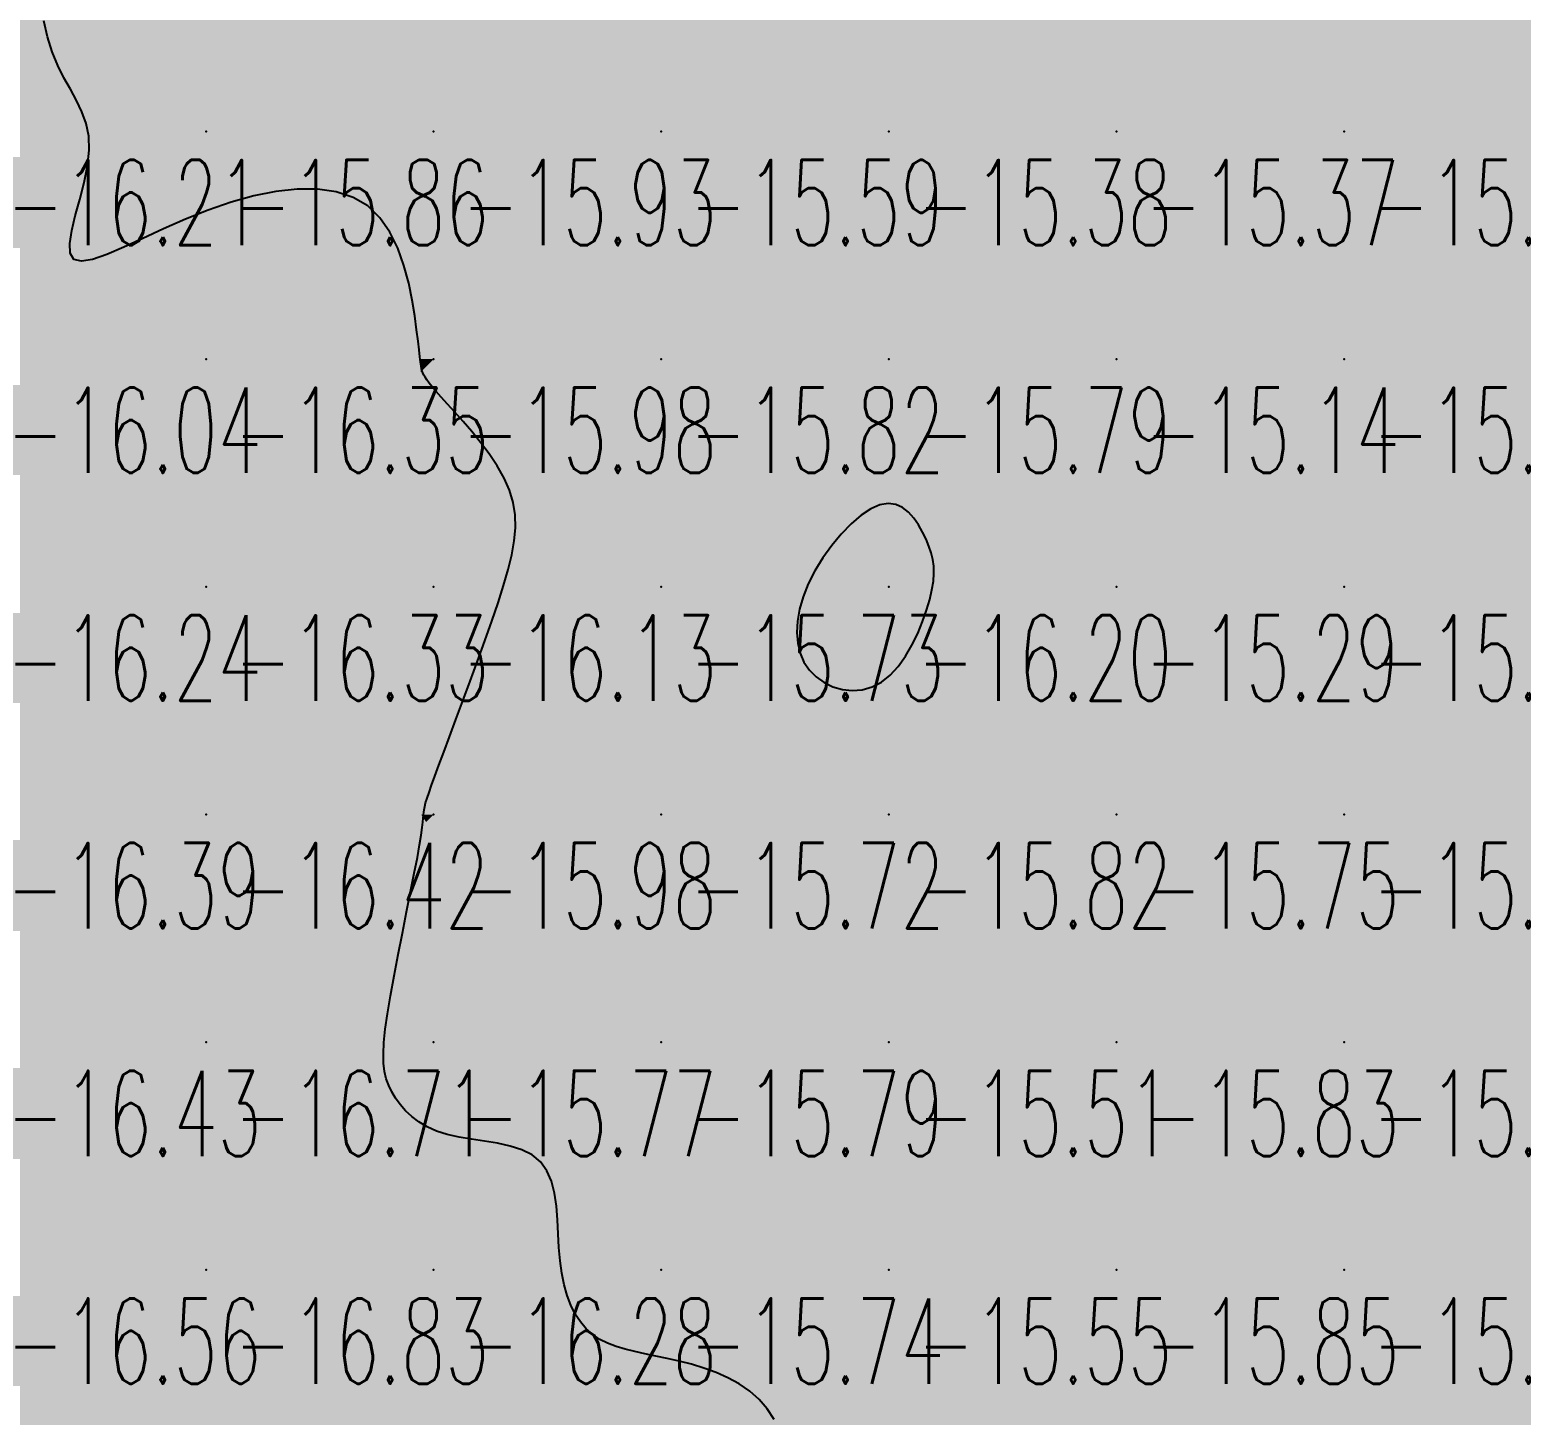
# Model space of a CAD drawing. Header units: millimetres. Extents: x 88261 to 90953, y 390274 to 392322.
# Drawn here: x 89682.5 to 89748, y 390680.9 to 390741.7 of the extents above; entities that cross this region are included whole.
import ezdxf
from ezdxf.enums import TextEntityAlignment as Align

# ---------------------------------------------------------------- set-up
doc = ezdxf.new("R2010")
doc.units = ezdxf.units.MM
doc.header["$LTSCALE"] = 25
for name, color, linetype in [('CN_03_00', 7, 'Continuous'), ('COTEAlt', 7, 'Continuous'), ('TN_COLORIAGE', 7, 'Continuous')]:
    doc.layers.add(name, color=color, linetype=linetype)
doc.styles.add('Simplex 1.0', font='Simplex.shx', dxfattribs={"width": 0.99, "height": 2.5})
doc.styles.get("Standard").update_dxf_attribs({"font": 'times.ttf'})

# ---------------------------------------------------------------- blocks, each defined once
blk = doc.blocks.new('COTE')
at = {"color": 0}
blk.add_point((0, 0), dxfattribs=at)
at = {"layer": 'COTEAlt'}
blk.add_attdef('ALT', text='', height=3.75, dxfattribs=at).set_placement((1.25, -1.25), align=Align.TOP_LEFT)

msp = doc.modelspace()

# ---------------------------------------------------------------- linework, layer by layer
at = {"layer": 'CN_03_00', "elevation": -16, "flags": 128}
msp.add_lwpolyline([(89715.212, 390680.676), (89714.904, 390681.137), (89714.546, 390681.555), (89714.134, 390681.92), (89713.675, 390682.236), (89713.179, 390682.506), (89712.658, 390682.736), (89712.12, 390682.93), (89711.576, 390683.095), (89711.037, 390683.234), (89710.512, 390683.353), (89710.01, 390683.458), (89709.534, 390683.554), (89709.083, 390683.651), (89708.659, 390683.756), (89708.261, 390683.876), (89707.892, 390684.018), (89707.55, 390684.191), (89707.237, 390684.403), (89706.953, 390684.658), (89706.699, 390684.958), (89706.474, 390685.302), (89706.279, 390685.689), (89706.114, 390686.117), (89705.979, 390686.586), (89705.875, 390687.094), (89705.801, 390687.642), (89705.755, 390688.224), (89705.723, 390688.828), (89705.691, 390689.437), (89705.64, 390690.034), (89705.557, 390690.605), (89705.424, 390691.131), (89705.225, 390691.597), (89704.944, 390691.986), (89704.572, 390692.288), (89704.122, 390692.514), (89703.612, 390692.679), (89703.062, 390692.802), (89702.491, 390692.898), (89701.919, 390692.983), (89701.364, 390693.075), (89700.846, 390693.19), (89700.381, 390693.341), (89699.968, 390693.526), (89699.604, 390693.74), (89699.287, 390693.978), (89699.012, 390694.234), (89698.777, 390694.503), (89698.577, 390694.78), (89698.411, 390695.06), (89698.275, 390695.34), (89698.169, 390695.633), (89698.094, 390695.954), (89698.052, 390696.316), (89698.042, 390696.737), (89698.067, 390697.229), (89698.127, 390697.81), (89698.222, 390698.492), (89698.353, 390699.284), (89698.511, 390700.161), (89698.688, 390701.089), (89698.875, 390702.036), (89699.062, 390702.969), (89699.24, 390703.854), (89699.4, 390704.66), (89699.534, 390705.352), (89699.634, 390705.908), (89699.704, 390706.338), (89699.749, 390706.664), (89699.777, 390706.906), (89699.793, 390707.085), (89699.803, 390707.222), (89699.813, 390707.337), (89699.828, 390707.452), (89699.856, 390707.585), (89699.898, 390707.748), (89699.961, 390707.953), (89700.046, 390708.21), (89700.158, 390708.53), (89700.3, 390708.924), (89700.476, 390709.402), (89700.69, 390709.976), (89700.944, 390710.651), (89701.229, 390711.41), (89701.537, 390712.232), (89701.857, 390713.096), (89702.181, 390713.98), (89702.5, 390714.863), (89702.803, 390715.724), (89703.081, 390716.54), (89703.325, 390717.296), (89703.529, 390717.995), (89703.687, 390718.645), (89703.793, 390719.256), (89703.841, 390719.836), (89703.826, 390720.394), (89703.741, 390720.938), (89703.581, 390721.477), (89703.343, 390722.016), (89703.041, 390722.552), (89702.693, 390723.077), (89702.315, 390723.583), (89701.925, 390724.061), (89701.54, 390724.506), (89701.177, 390724.909), (89700.853, 390725.263), (89700.582, 390725.563), (89700.362, 390725.812), (89700.187, 390726.018), (89700.05, 390726.188), (89699.947, 390726.327), (89699.871, 390726.442), (89699.815, 390726.541), (89699.775, 390726.629), (89699.745, 390726.716), (89699.72, 390726.814), (89699.698, 390726.94), (89699.675, 390727.109), (89699.647, 390727.337), (89699.611, 390727.639), (89699.564, 390728.03), (89699.502, 390728.526), (89699.42, 390729.135), (89699.308, 390729.831), (89699.154, 390730.581), (89698.947, 390731.351), (89698.675, 390732.108), (89698.327, 390732.818), (89697.89, 390733.448), (89697.353, 390733.964), (89696.709, 390734.341), (89695.969, 390734.582), (89695.147, 390734.697), (89694.259, 390734.699), (89693.32, 390734.597), (89692.344, 390734.403), (89691.347, 390734.128), (89690.344, 390733.784), (89689.351, 390733.383), (89688.388, 390732.956), (89687.477, 390732.534), (89686.639, 390732.149), (89685.895, 390731.833), (89685.267, 390731.618), (89684.775, 390731.536), (89684.442, 390731.62), (89684.28, 390731.889), (89684.26, 390732.321), (89684.348, 390732.882), (89684.506, 390733.537), (89684.699, 390734.251), (89684.89, 390734.991), (89685.042, 390735.721), (89685.121, 390736.408), (89685.097, 390737.026), (89684.982, 390737.584), (89684.796, 390738.102), (89684.558, 390738.597), (89684.289, 390739.089), (89684.007, 390739.596), (89683.732, 390740.137), (89683.485, 390740.729), (89683.281, 390741.387), (89683.118, 390742.097)], dxfattribs=at)
msp.add_lwpolyline([(89720.306, 390713.36), (89720.659, 390713.746), (89720.978, 390714.194), (89721.263, 390714.683), (89721.514, 390715.195), (89721.728, 390715.712), (89721.904, 390716.214), (89722.042, 390716.683), (89722.141, 390717.104), (89722.203, 390717.481), (89722.228, 390717.824), (89722.219, 390718.141), (89722.178, 390718.441), (89722.107, 390718.733), (89722.008, 390719.024), (89721.882, 390719.325), (89721.731, 390719.64), (89721.554, 390719.954), (89721.349, 390720.25), (89721.114, 390720.511), (89720.849, 390720.719), (89720.552, 390720.855), (89720.221, 390720.903), (89719.854, 390720.844), (89719.452, 390720.666), (89719.027, 390720.381), (89718.591, 390720.005), (89718.158, 390719.556), (89717.739, 390719.05), (89717.35, 390718.505), (89717.002, 390717.938), (89716.709, 390717.366), (89716.482, 390716.803), (89716.323, 390716.257), (89716.231, 390715.732), (89716.205, 390715.233), (89716.244, 390714.763), (89716.35, 390714.329), (89716.52, 390713.934), (89716.755, 390713.583), (89717.051, 390713.281), (89717.4, 390713.034), (89717.788, 390712.848), (89718.206, 390712.73), (89718.639, 390712.685), (89719.078, 390712.719), (89719.51, 390712.84), (89719.922, 390713.053), (89720.306, 390713.36)], close=True, dxfattribs=at)
at = {"layer": 'TN_COLORIAGE', "color": 183}
for points in [[(89680.249, 390737.239, -16), (89682.984, 390739.975, -16), (89680.249, 390747.239, -16), (89682.672, 390747.239, -16)], [(89682.984, 390739.975, -16.209), (89686.303, 390737.239, -16.209), (89680.249, 390737.239, -16.209)], [(89680.249, 390737.239, -16), (89686.303, 390737.239, -16), (89680.249, 390727.239, -16), (89682.526, 390729.516, -16)], [(89690.249, 390734.413, -16.346), (89698.543, 390735.534, -16.346), (89690.249, 390727.239, -16.346)], [(89698.543, 390735.534, -16.346), (89699.698, 390727.239, -16.346), (89690.249, 390727.239, -16.346)], [(89690.249, 390727.239, -16), (89690.249, 390734.413, -16), (89680.249, 390727.239, -16), (89682.526, 390729.516, -16)], [(89680.249, 390727.239, -16.346), (89680.249, 390717.239, -16.346), (89690.249, 390727.239, -16.346)], [(89680.249, 390717.239, -16.346), (89690.249, 390717.239, -16.346), (89690.249, 390727.239, -16.346)], [(89690.249, 390727.239, -16), (89699.698, 390727.239, -16), (89690.249, 390717.239, -16), (89699.676, 390726.667, -16)], [(89690.249, 390717.239, -16), (89699.676, 390726.667, -16), (89700.249, 390717.239, -16), (89700.249, 390725.869, -16)], [(89704.447, 390721.438, -16.127), (89700.249, 390725.869, -16.127), (89700.249, 390717.239, -16.127)], [(89715.984, 390717.239, -16.201), (89720.249, 390722.172, -16.201), (89720.249, 390717.239, -16.201)], [(89722.144, 390719.135, -16.201), (89720.249, 390722.172, -16.201), (89720.249, 390717.239, -16.201)], [(89703.447, 390717.239, -16.127), (89704.447, 390721.438, -16.127), (89700.249, 390717.239, -16.127)], [(89722.144, 390719.135, -16.201), (89722.465, 390717.239, -16.201), (89720.249, 390717.239, -16.201)], [(89680.249, 390717.239, -16.332), (89680.249, 390707.239, -16.332), (89690.249, 390717.239, -16.332)], [(89680.249, 390707.239, -16.332), (89690.249, 390707.239, -16.332), (89690.249, 390717.239, -16.332)], [(89690.249, 390717.239, -16.127), (89690.249, 390707.239, -16.127), (89700.249, 390717.239, -16.127)], [(89690.249, 390707.239, -16), (89699.701, 390707.239, -16), (89700.249, 390717.239, -16), (89700.249, 390708.844, -16)], [(89703.447, 390717.239, -16.127), (89700.249, 390708.844, -16.127), (89700.249, 390717.239, -16.127)], [(89716.074, 390713.064, -16.201), (89715.984, 390717.239, -16.201), (89720.249, 390717.239, -16.201)], [(89716.074, 390713.064, -16.201), (89720.249, 390712.003, -16.201), (89720.249, 390717.239, -16.201)], [(89722.465, 390717.239, -16.201), (89720.249, 390712.003, -16.201), (89720.249, 390717.239, -16.201)], [(89680.249, 390707.239, -16.419), (89680.249, 390697.239, -16.419), (89690.249, 390707.239, -16.419)], [(89680.249, 390697.239, -16.419), (89690.249, 390697.239, -16.419), (89690.249, 390707.239, -16.419)], [(89690.249, 390697.239, -16), (89699.918, 390706.909, -16), (89690.249, 390707.239, -16), (89699.701, 390707.239, -16)], [(89697.83, 390697.239, -16.71), (89699.918, 390706.909, -16.71), (89690.249, 390697.239, -16.71)], [(89680.249, 390687.239, -16.71), (89690.249, 390687.239, -16.71), (89690.249, 390697.239, -16.71)], [(89680.249, 390697.239, -16.71), (89680.249, 390687.239, -16.71), (89690.249, 390697.239, -16.71)], [(89690.249, 390687.239, -16), (89698.097, 390695.087, -16), (89690.249, 390697.239, -16), (89697.83, 390697.239, -16)], [(89690.249, 390687.239, -16), (89698.097, 390695.087, -16), (89700.249, 390687.239, -16), (89700.249, 390692.77, -16)], [(89700.249, 390692.77, -16.28), (89705.986, 390692.977, -16.28), (89700.249, 390687.239, -16.28)], [(89705.473, 390687.239, -16.28), (89705.986, 390692.977, -16.28), (89700.249, 390687.239, -16.28)], [(89680.249, 390677.239, -16.826), (89690.249, 390677.239, -16.826), (89690.249, 390687.239, -16.826)], [(89680.249, 390687.239, -16.826), (89680.249, 390677.239, -16.826), (89690.249, 390687.239, -16.826)], [(89690.249, 390677.239, -16.28), (89700.249, 390677.239, -16.28), (89700.249, 390687.239, -16.28)], [(89690.249, 390687.239, -16.28), (89690.249, 390677.239, -16.28), (89700.249, 390687.239, -16.28)], [(89700.249, 390677.239, -16), (89706.925, 390683.915, -16), (89700.249, 390687.239, -16), (89705.473, 390687.239, -16)], [(89700.249, 390677.239, -16), (89706.925, 390683.915, -16), (89710.249, 390677.239, -16), (89710.249, 390683.515, -16)], [(89715.153, 390682.144, -16.431), (89710.249, 390683.515, -16.431), (89710.249, 390677.239, -16.431)], [(89715.153, 390682.144, -16.431), (89716.412, 390677.239, -16.431), (89710.249, 390677.239, -16.431)]]:
    msp.add_solid(points, dxfattribs=at)
at = {"layer": 'TN_COLORIAGE', "color": 241}
for points in [[(89682.672, 390747.239, -15.445), (89682.984, 390739.975, -15.445), (89690.249, 390747.239, -15.445)], [(89686.303, 390737.239, -15.445), (89682.984, 390739.975, -15.445), (89690.249, 390737.239, -15.445), (89690.249, 390747.239, -15.445)], [(89690.249, 390747.239, -15.714), (89690.249, 390737.239, -15.714), (89700.249, 390747.239, -15.714)], [(89690.249, 390737.239, -15.714), (89700.249, 390737.239, -15.714), (89700.249, 390747.239, -15.714)], [(89700.249, 390747.239, -15.476), (89700.249, 390737.239, -15.476), (89710.249, 390747.239, -15.476)], [(89700.249, 390737.239, -15.476), (89710.249, 390737.239, -15.476), (89710.249, 390747.239, -15.476)], [(89710.249, 390747.239, -15.255), (89710.249, 390737.239, -15.255), (89720.249, 390747.239, -15.255)], [(89710.249, 390737.239, -15.255), (89720.249, 390737.239, -15.255), (89720.249, 390747.239, -15.255)], [(89720.249, 390737.239, -15), (89729.37, 390746.361, -15), (89720.249, 390747.239, -15), (89728.994, 390747.239, -15)], [(89730.249, 390737.239, -15), (89730.249, 390746.335, -15), (89740.249, 390747.239, -15), (89731.627, 390747.239, -15)], [(89730.249, 390737.239, -15.228), (89740.249, 390737.239, -15.228), (89740.249, 390747.239, -15.228)], [(89740.249, 390747.239, -15.05), (89740.249, 390737.239, -15.05), (89750.249, 390747.239, -15.05)], [(89740.249, 390737.239, -15.05), (89750.249, 390737.239, -15.05), (89750.249, 390747.239, -15.05)], [(89720.249, 390737.239, -15), (89729.37, 390746.361, -15), (89730.249, 390737.239, -15), (89730.249, 390746.335, -15)], [(89682.526, 390729.516, -15.864), (89686.303, 390737.239, -15.864), (89690.249, 390737.239, -15.864)], [(89682.526, 390729.516, -15.864), (89690.249, 390734.413, -15.864), (89690.249, 390737.239, -15.864)], [(89698.543, 390735.534, -15.864), (89690.249, 390734.413, -15.864), (89700.249, 390737.239, -15.864), (89690.249, 390737.239, -15.864)], [(89699.698, 390727.239, -15.929), (89698.543, 390735.534, -15.929), (89700.249, 390727.239, -15.929), (89700.249, 390737.239, -15.929)], [(89700.249, 390737.239, -15.588), (89700.249, 390727.239, -15.588), (89710.249, 390737.239, -15.588)], [(89700.249, 390727.239, -15.588), (89710.249, 390727.239, -15.588), (89710.249, 390737.239, -15.588)], [(89710.249, 390737.239, -15.379), (89710.249, 390727.239, -15.379), (89720.249, 390737.239, -15.379)], [(89710.249, 390727.239, -15.379), (89720.249, 390727.239, -15.379), (89720.249, 390737.239, -15.379)], [(89720.249, 390737.239, -15.367), (89720.249, 390727.239, -15.367), (89730.249, 390737.239, -15.367)], [(89720.249, 390727.239, -15.367), (89730.249, 390727.239, -15.367), (89730.249, 390737.239, -15.367)], [(89730.249, 390737.239, -15.449), (89730.249, 390727.239, -15.449), (89740.249, 390737.239, -15.449)], [(89730.249, 390727.239, -15.449), (89740.249, 390727.239, -15.449), (89740.249, 390737.239, -15.449)], [(89740.249, 390737.239, -15.206), (89740.249, 390727.239, -15.206), (89750.249, 390737.239, -15.206)], [(89740.249, 390727.239, -15.206), (89750.249, 390727.239, -15.206), (89750.249, 390737.239, -15.206)], [(89699.676, 390726.667, -15.98), (89699.698, 390727.239, -15.98), (89700.249, 390727.239, -15.98)], [(89700.249, 390725.869, -15.98), (89699.676, 390726.667, -15.98), (89700.249, 390727.239, -15.98)], [(89700.249, 390725.869, -15.825), (89704.447, 390721.438, -15.825), (89700.249, 390727.239, -15.825), (89710.249, 390727.239, -15.825)], [(89704.447, 390721.438, -15.73), (89703.447, 390717.239, -15.73), (89710.249, 390727.239, -15.73), (89710.249, 390717.239, -15.73)], [(89710.249, 390727.239, -15.794), (89710.249, 390717.239, -15.794), (89720.249, 390727.239, -15.794)], [(89720.249, 390722.172, -15.73), (89715.984, 390717.239, -15.73), (89720.249, 390727.239, -15.73), (89710.249, 390717.239, -15.73)], [(89720.249, 390722.172, -15.141), (89722.144, 390719.135, -15.141), (89720.249, 390727.239, -15.141), (89730.249, 390727.239, -15.141)], [(89722.465, 390717.239, -15.141), (89722.144, 390719.135, -15.141), (89730.249, 390717.239, -15.141), (89730.249, 390727.239, -15.141)], [(89730.249, 390727.239, -15.344), (89730.249, 390717.239, -15.344), (89740.249, 390727.239, -15.344)], [(89730.249, 390717.239, -15.344), (89740.249, 390717.239, -15.344), (89740.249, 390727.239, -15.344)], [(89740.249, 390727.239, -15.547), (89740.249, 390717.239, -15.547), (89750.249, 390727.239, -15.547)], [(89740.249, 390717.239, -15.547), (89750.249, 390717.239, -15.547), (89750.249, 390727.239, -15.547)], [(89700.249, 390708.844, -15.73), (89703.447, 390717.239, -15.73), (89700.249, 390707.239, -15.73), (89710.249, 390717.239, -15.73)], [(89700.249, 390707.239, -15.73), (89710.249, 390707.239, -15.73), (89710.249, 390717.239, -15.73)], [(89715.984, 390717.239, -15.72), (89716.074, 390713.064, -15.72), (89710.249, 390717.239, -15.72), (89710.249, 390707.239, -15.72)], [(89720.249, 390712.003, -15.295), (89722.465, 390717.239, -15.295), (89720.249, 390707.239, -15.295), (89730.249, 390717.239, -15.295)], [(89720.249, 390707.239, -15.295), (89730.249, 390707.239, -15.295), (89730.249, 390717.239, -15.295)], [(89730.249, 390717.239, -15.319), (89730.249, 390707.239, -15.319), (89740.249, 390717.239, -15.319)], [(89730.249, 390707.239, -15.319), (89740.249, 390707.239, -15.319), (89740.249, 390717.239, -15.319)], [(89740.249, 390717.239, -15.452), (89740.249, 390707.239, -15.452), (89750.249, 390717.239, -15.452)], [(89740.249, 390707.239, -15.452), (89750.249, 390707.239, -15.452), (89750.249, 390717.239, -15.452)], [(89720.249, 390712.003, -15.72), (89716.074, 390713.064, -15.72), (89720.249, 390707.239, -15.72), (89710.249, 390707.239, -15.72)], [(89700.249, 390708.844, -15.976), (89699.701, 390707.239, -15.976), (89700.249, 390707.239, -15.976)], [(89699.918, 390706.909, -15.774), (89697.83, 390697.239, -15.774), (89700.249, 390707.239, -15.774), (89700.249, 390697.239, -15.774)], [(89699.701, 390707.239, -15.976), (89699.918, 390706.909, -15.976), (89700.249, 390707.239, -15.976)], [(89700.249, 390707.239, -15.72), (89700.249, 390697.239, -15.72), (89710.249, 390707.239, -15.72)], [(89700.249, 390697.239, -15.72), (89710.249, 390697.239, -15.72), (89710.249, 390707.239, -15.72)], [(89710.249, 390707.239, -15.817), (89710.249, 390697.239, -15.817), (89720.249, 390707.239, -15.817)], [(89710.249, 390697.239, -15.817), (89720.249, 390697.239, -15.817), (89720.249, 390707.239, -15.817)], [(89720.249, 390707.239, -15.747), (89720.249, 390697.239, -15.747), (89730.249, 390707.239, -15.747)], [(89720.249, 390697.239, -15.747), (89730.249, 390697.239, -15.747), (89730.249, 390707.239, -15.747)], [(89730.249, 390707.239, -15.347), (89730.249, 390697.239, -15.347), (89740.249, 390707.239, -15.347)], [(89730.249, 390697.239, -15.347), (89740.249, 390697.239, -15.347), (89740.249, 390707.239, -15.347)], [(89740.249, 390707.239, -15.214), (89740.249, 390697.239, -15.214), (89750.249, 390707.239, -15.214)], [(89740.249, 390697.239, -15.214), (89750.249, 390697.239, -15.214), (89750.249, 390707.239, -15.214)], [(89697.83, 390697.239, -15.774), (89698.097, 390695.087, -15.774), (89700.249, 390697.239, -15.774)], [(89700.249, 390692.77, -15.774), (89698.097, 390695.087, -15.774), (89700.249, 390697.239, -15.774)], [(89705.986, 390692.977, -15.774), (89700.249, 390692.77, -15.774), (89710.249, 390697.239, -15.774), (89700.249, 390697.239, -15.774)], [(89705.986, 390692.977, -15.744), (89705.473, 390687.239, -15.744), (89710.249, 390697.239, -15.744), (89710.249, 390687.239, -15.744)], [(89710.249, 390697.239, -15.512), (89710.249, 390687.239, -15.512), (89720.249, 390697.239, -15.512)], [(89710.249, 390687.239, -15.512), (89720.249, 390687.239, -15.512), (89720.249, 390697.239, -15.512)], [(89720.249, 390697.239, -15.833), (89720.249, 390687.239, -15.833), (89730.249, 390697.239, -15.833)], [(89720.249, 390687.239, -15.833), (89730.249, 390687.239, -15.833), (89730.249, 390697.239, -15.833)], [(89730.249, 390697.239, -15.587), (89730.249, 390687.239, -15.587), (89740.249, 390697.239, -15.587)], [(89730.249, 390687.239, -15.587), (89740.249, 390687.239, -15.587), (89740.249, 390697.239, -15.587)], [(89740.249, 390697.239, -15.056), (89740.249, 390687.239, -15.056), (89750.249, 390697.239, -15.056)], [(89740.249, 390687.239, -15.056), (89750.249, 390687.239, -15.056), (89750.249, 390697.239, -15.056)], [(89705.473, 390687.239, -15.744), (89706.925, 390683.915, -15.744), (89710.249, 390687.239, -15.744)], [(89710.249, 390683.515, -15.744), (89706.925, 390683.915, -15.744), (89710.249, 390687.239, -15.744)], [(89710.249, 390683.515, -15.552), (89715.153, 390682.144, -15.552), (89710.249, 390687.239, -15.552), (89720.249, 390687.239, -15.552)], [(89716.412, 390677.239, -15.552), (89715.153, 390682.144, -15.552), (89720.249, 390677.239, -15.552), (89720.249, 390687.239, -15.552)], [(89720.249, 390677.239, -15.854), (89730.249, 390677.239, -15.854), (89730.249, 390687.239, -15.854)], [(89720.249, 390687.239, -15.854), (89720.249, 390677.239, -15.854), (89730.249, 390687.239, -15.854)], [(89730.249, 390687.239, -15.687), (89730.249, 390677.239, -15.687), (89740.249, 390687.239, -15.687)], [(89730.249, 390677.239, -15.687), (89740.249, 390677.239, -15.687), (89740.249, 390687.239, -15.687)], [(89740.249, 390687.239, -15.004), (89740.249, 390677.239, -15.004), (89750.249, 390687.239, -15.004)], [(89740.249, 390677.239, -15.004), (89750.249, 390677.239, -15.004), (89750.249, 390687.239, -15.004)]]:
    msp.add_solid(points, dxfattribs=at)

# ---------------------------------------------------------------- block references
at = {"layer": 'COTEAlt'}
ref = msp.add_blockref('COTE', (89680.249, 390737.239), dxfattribs=at)
ref.add_attrib('ALT', '-16.21', dxfattribs={"height": 3.75, "style": 'Simplex 1.0', "width": 0.6}).set_placement((89681.499, 390735.989), align=Align.TOP_LEFT)
ref = msp.add_blockref('COTE', (89690.249, 390737.239), dxfattribs=at)
ref.add_attrib('ALT', '-15.86', dxfattribs={"height": 3.75, "style": 'Simplex 1.0', "width": 0.6}).set_placement((89691.499, 390735.989), align=Align.TOP_LEFT)
ref = msp.add_blockref('COTE', (89700.249, 390737.239), dxfattribs=at)
ref.add_attrib('ALT', '-15.93', dxfattribs={"height": 3.75, "style": 'Simplex 1.0', "width": 0.6}).set_placement((89701.499, 390735.989), align=Align.TOP_LEFT)
ref = msp.add_blockref('COTE', (89710.249, 390737.239), dxfattribs=at)
ref.add_attrib('ALT', '-15.59', dxfattribs={"height": 3.75, "style": 'Simplex 1.0', "width": 0.6}).set_placement((89711.499, 390735.989), align=Align.TOP_LEFT)
ref = msp.add_blockref('COTE', (89720.249, 390737.239), dxfattribs=at)
ref.add_attrib('ALT', '-15.38', dxfattribs={"height": 3.75, "style": 'Simplex 1.0', "width": 0.6}).set_placement((89721.499, 390735.989), align=Align.TOP_LEFT)
ref = msp.add_blockref('COTE', (89730.249, 390737.239), dxfattribs=at)
ref.add_attrib('ALT', '-15.37', dxfattribs={"height": 3.75, "style": 'Simplex 1.0', "width": 0.6}).set_placement((89731.499, 390735.989), align=Align.TOP_LEFT)
ref = msp.add_blockref('COTE', (89740.249, 390737.239), dxfattribs=at)
ref.add_attrib('ALT', '-15.45', dxfattribs={"height": 3.75, "style": 'Simplex 1.0', "width": 0.6}).set_placement((89741.499, 390735.989), align=Align.TOP_LEFT)
ref = msp.add_blockref('COTE', (89680.249, 390727.239), dxfattribs=at)
ref.add_attrib('ALT', '-16.04', dxfattribs={"height": 3.75, "style": 'Simplex 1.0', "width": 0.6}).set_placement((89681.499, 390725.989), align=Align.TOP_LEFT)
ref = msp.add_blockref('COTE', (89690.249, 390727.239), dxfattribs=at)
ref.add_attrib('ALT', '-16.35', dxfattribs={"height": 3.75, "style": 'Simplex 1.0', "width": 0.6}).set_placement((89691.499, 390725.989), align=Align.TOP_LEFT)
ref = msp.add_blockref('COTE', (89700.249, 390727.239), dxfattribs=at)
ref.add_attrib('ALT', '-15.98', dxfattribs={"height": 3.75, "style": 'Simplex 1.0', "width": 0.6}).set_placement((89701.499, 390725.989), align=Align.TOP_LEFT)
ref = msp.add_blockref('COTE', (89710.249, 390727.239), dxfattribs=at)
ref.add_attrib('ALT', '-15.82', dxfattribs={"height": 3.75, "style": 'Simplex 1.0', "width": 0.6}).set_placement((89711.499, 390725.989), align=Align.TOP_LEFT)
ref = msp.add_blockref('COTE', (89720.249, 390727.239), dxfattribs=at)
ref.add_attrib('ALT', '-15.79', dxfattribs={"height": 3.75, "style": 'Simplex 1.0', "width": 0.6}).set_placement((89721.499, 390725.989), align=Align.TOP_LEFT)
ref = msp.add_blockref('COTE', (89730.249, 390727.239), dxfattribs=at)
ref.add_attrib('ALT', '-15.14', dxfattribs={"height": 3.75, "style": 'Simplex 1.0', "width": 0.6}).set_placement((89731.499, 390725.989), align=Align.TOP_LEFT)
ref = msp.add_blockref('COTE', (89740.249, 390727.239), dxfattribs=at)
ref.add_attrib('ALT', '-15.34', dxfattribs={"height": 3.75, "style": 'Simplex 1.0', "width": 0.6}).set_placement((89741.499, 390725.989), align=Align.TOP_LEFT)
ref = msp.add_blockref('COTE', (89680.249, 390717.239), dxfattribs=at)
ref.add_attrib('ALT', '-16.24', dxfattribs={"height": 3.75, "style": 'Simplex 1.0', "width": 0.6}).set_placement((89681.499, 390715.989), align=Align.TOP_LEFT)
ref = msp.add_blockref('COTE', (89690.249, 390717.239), dxfattribs=at)
ref.add_attrib('ALT', '-16.33', dxfattribs={"height": 3.75, "style": 'Simplex 1.0', "width": 0.6}).set_placement((89691.499, 390715.989), align=Align.TOP_LEFT)
ref = msp.add_blockref('COTE', (89700.249, 390717.239), dxfattribs=at)
ref.add_attrib('ALT', '-16.13', dxfattribs={"height": 3.75, "style": 'Simplex 1.0', "width": 0.6}).set_placement((89701.499, 390715.989), align=Align.TOP_LEFT)
ref = msp.add_blockref('COTE', (89710.249, 390717.239), dxfattribs=at)
ref.add_attrib('ALT', '-15.73', dxfattribs={"height": 3.75, "style": 'Simplex 1.0', "width": 0.6}).set_placement((89711.499, 390715.989), align=Align.TOP_LEFT)
ref = msp.add_blockref('COTE', (89720.249, 390717.239), dxfattribs=at)
ref.add_attrib('ALT', '-16.20', dxfattribs={"height": 3.75, "style": 'Simplex 1.0', "width": 0.6}).set_placement((89721.499, 390715.989), align=Align.TOP_LEFT)
ref = msp.add_blockref('COTE', (89730.249, 390717.239), dxfattribs=at)
ref.add_attrib('ALT', '-15.29', dxfattribs={"height": 3.75, "style": 'Simplex 1.0', "width": 0.6}).set_placement((89731.499, 390715.989), align=Align.TOP_LEFT)
ref = msp.add_blockref('COTE', (89740.249, 390717.239), dxfattribs=at)
ref.add_attrib('ALT', '-15.32', dxfattribs={"height": 3.75, "style": 'Simplex 1.0', "width": 0.6}).set_placement((89741.499, 390715.989), align=Align.TOP_LEFT)
ref = msp.add_blockref('COTE', (89680.249, 390707.239), dxfattribs=at)
ref.add_attrib('ALT', '-16.39', dxfattribs={"height": 3.75, "style": 'Simplex 1.0', "width": 0.6}).set_placement((89681.499, 390705.989), align=Align.TOP_LEFT)
ref = msp.add_blockref('COTE', (89690.249, 390707.239), dxfattribs=at)
ref.add_attrib('ALT', '-16.42', dxfattribs={"height": 3.75, "style": 'Simplex 1.0', "width": 0.6}).set_placement((89691.499, 390705.989), align=Align.TOP_LEFT)
ref = msp.add_blockref('COTE', (89700.249, 390707.239), dxfattribs=at)
ref.add_attrib('ALT', '-15.98', dxfattribs={"height": 3.75, "style": 'Simplex 1.0', "width": 0.6}).set_placement((89701.499, 390705.989), align=Align.TOP_LEFT)
ref = msp.add_blockref('COTE', (89710.249, 390707.239), dxfattribs=at)
ref.add_attrib('ALT', '-15.72', dxfattribs={"height": 3.75, "style": 'Simplex 1.0', "width": 0.6}).set_placement((89711.499, 390705.989), align=Align.TOP_LEFT)
ref = msp.add_blockref('COTE', (89720.249, 390707.239), dxfattribs=at)
ref.add_attrib('ALT', '-15.82', dxfattribs={"height": 3.75, "style": 'Simplex 1.0', "width": 0.6}).set_placement((89721.499, 390705.989), align=Align.TOP_LEFT)
ref = msp.add_blockref('COTE', (89730.249, 390707.239), dxfattribs=at)
ref.add_attrib('ALT', '-15.75', dxfattribs={"height": 3.75, "style": 'Simplex 1.0', "width": 0.6}).set_placement((89731.499, 390705.989), align=Align.TOP_LEFT)
ref = msp.add_blockref('COTE', (89740.249, 390707.239), dxfattribs=at)
ref.add_attrib('ALT', '-15.35', dxfattribs={"height": 3.75, "style": 'Simplex 1.0', "width": 0.6}).set_placement((89741.499, 390705.989), align=Align.TOP_LEFT)
ref = msp.add_blockref('COTE', (89680.249, 390697.239), dxfattribs=at)
ref.add_attrib('ALT', '-16.43', dxfattribs={"height": 3.75, "style": 'Simplex 1.0', "width": 0.6}).set_placement((89681.499, 390695.989), align=Align.TOP_LEFT)
ref = msp.add_blockref('COTE', (89690.249, 390697.239), dxfattribs=at)
ref.add_attrib('ALT', '-16.71', dxfattribs={"height": 3.75, "style": 'Simplex 1.0', "width": 0.6}).set_placement((89691.499, 390695.989), align=Align.TOP_LEFT)
ref = msp.add_blockref('COTE', (89700.249, 390697.239), dxfattribs=at)
ref.add_attrib('ALT', '-15.77', dxfattribs={"height": 3.75, "style": 'Simplex 1.0', "width": 0.6}).set_placement((89701.499, 390695.989), align=Align.TOP_LEFT)
ref = msp.add_blockref('COTE', (89710.249, 390697.239), dxfattribs=at)
ref.add_attrib('ALT', '-15.79', dxfattribs={"height": 3.75, "style": 'Simplex 1.0', "width": 0.6}).set_placement((89711.499, 390695.989), align=Align.TOP_LEFT)
ref = msp.add_blockref('COTE', (89720.249, 390697.239), dxfattribs=at)
ref.add_attrib('ALT', '-15.51', dxfattribs={"height": 3.75, "style": 'Simplex 1.0', "width": 0.6}).set_placement((89721.499, 390695.989), align=Align.TOP_LEFT)
ref = msp.add_blockref('COTE', (89730.249, 390697.239), dxfattribs=at)
ref.add_attrib('ALT', '-15.83', dxfattribs={"height": 3.75, "style": 'Simplex 1.0', "width": 0.6}).set_placement((89731.499, 390695.989), align=Align.TOP_LEFT)
ref = msp.add_blockref('COTE', (89740.249, 390697.239), dxfattribs=at)
ref.add_attrib('ALT', '-15.59', dxfattribs={"height": 3.75, "style": 'Simplex 1.0', "width": 0.6}).set_placement((89741.499, 390695.989), align=Align.TOP_LEFT)
ref = msp.add_blockref('COTE', (89680.249, 390687.239), dxfattribs=at)
ref.add_attrib('ALT', '-16.56', dxfattribs={"height": 3.75, "style": 'Simplex 1.0', "width": 0.6}).set_placement((89681.499, 390685.989), align=Align.TOP_LEFT)
ref = msp.add_blockref('COTE', (89690.249, 390687.239), dxfattribs=at)
ref.add_attrib('ALT', '-16.83', dxfattribs={"height": 3.75, "style": 'Simplex 1.0', "width": 0.6}).set_placement((89691.499, 390685.989), align=Align.TOP_LEFT)
ref = msp.add_blockref('COTE', (89700.249, 390687.239), dxfattribs=at)
ref.add_attrib('ALT', '-16.28', dxfattribs={"height": 3.75, "style": 'Simplex 1.0', "width": 0.6}).set_placement((89701.499, 390685.989), align=Align.TOP_LEFT)
ref = msp.add_blockref('COTE', (89710.249, 390687.239), dxfattribs=at)
ref.add_attrib('ALT', '-15.74', dxfattribs={"height": 3.75, "style": 'Simplex 1.0', "width": 0.6}).set_placement((89711.499, 390685.989), align=Align.TOP_LEFT)
ref = msp.add_blockref('COTE', (89720.249, 390687.239), dxfattribs=at)
ref.add_attrib('ALT', '-15.55', dxfattribs={"height": 3.75, "style": 'Simplex 1.0', "width": 0.6}).set_placement((89721.499, 390685.989), align=Align.TOP_LEFT)
ref = msp.add_blockref('COTE', (89730.249, 390687.239), dxfattribs=at)
ref.add_attrib('ALT', '-15.85', dxfattribs={"height": 3.75, "style": 'Simplex 1.0', "width": 0.6}).set_placement((89731.499, 390685.989), align=Align.TOP_LEFT)
ref = msp.add_blockref('COTE', (89740.249, 390687.239), dxfattribs=at)
ref.add_attrib('ALT', '-15.69', dxfattribs={"height": 3.75, "style": 'Simplex 1.0', "width": 0.6}).set_placement((89741.499, 390685.989), align=Align.TOP_LEFT)

doc.saveas('drawing.dxf')
